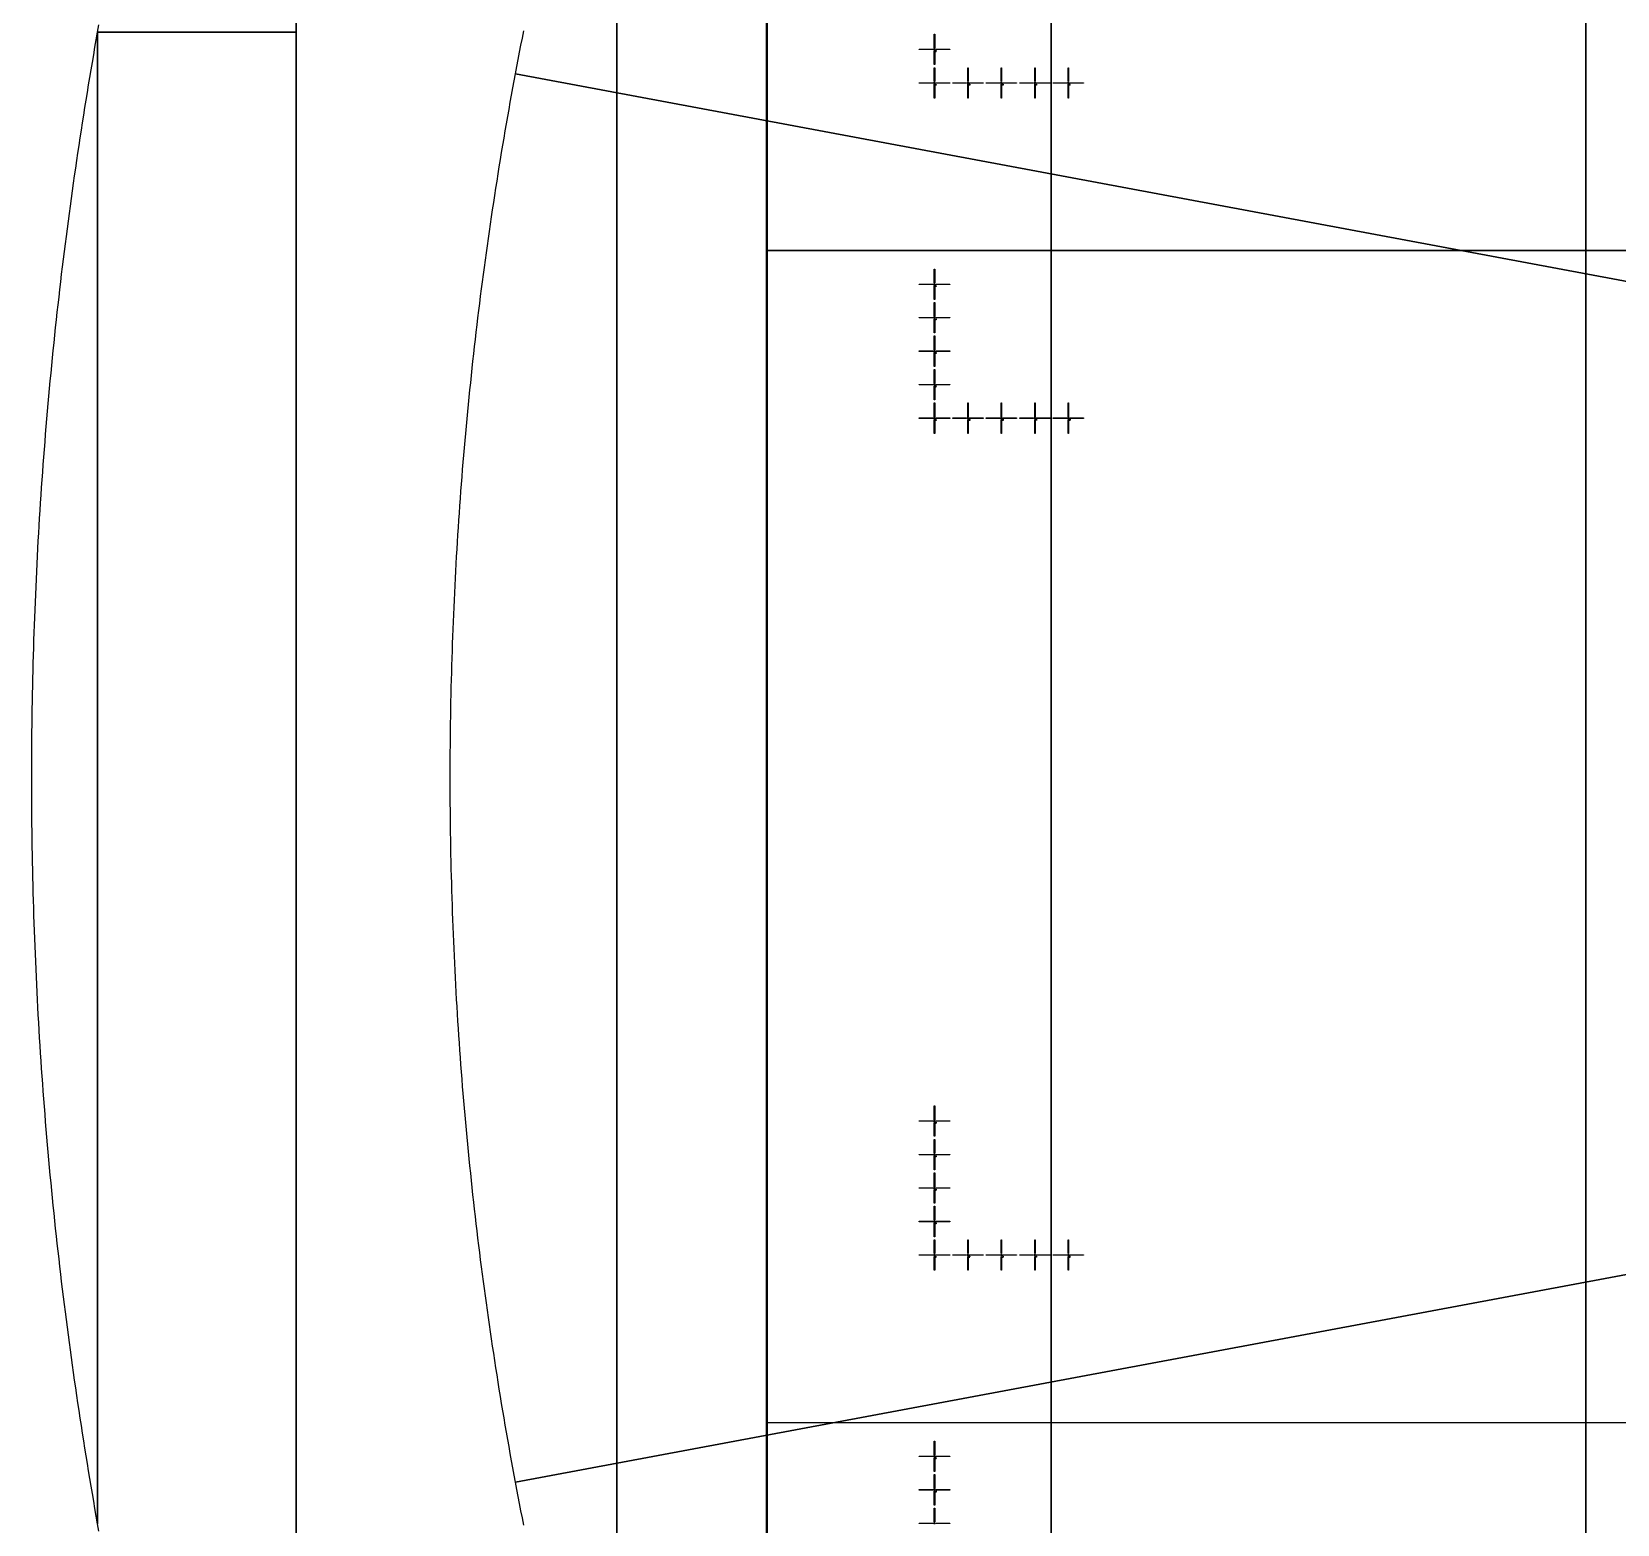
# Model space of a CAD drawing. Extents: x -25400 to 25400, y -24113 to 25400.
# Drawn here: x -25400 to -15929, y -4459 to 4459 of the extents above; entities that cross this region are included whole.
import ezdxf

# ---------------------------------------------------------------- set-up
doc = ezdxf.new("R2010")
doc.units = 0
for name, color, linetype in [('L0D0', 1, 'CONTINUOUS'), ('L1D0', 2, 'CONTINUOUS'), ('L3D0', 3, 'CONTINUOUS')]:
    doc.layers.add(name, color=color, linetype=linetype)

msp = doc.modelspace()

# ---------------------------------------------------------------- linework, layer by layer
at = {"layer": 'L0D0'}
for points in [[(-16115.797, 19632.653), (-16115.797, -19632.653)], [(-16115.797, -19632.653), (-16115.797, 19632.653)], [(-19309.859, 16501.193), (-19309.859, -16501.193)], [(-19309.859, -16501.193), (-19309.859, 16501.193)], [(-21905.071, 12857.988), (-21905.071, -12857.988)], [(-21717.725, -13171.956), (-21741.39, -13132.858), (-21764.985, -13093.718), (-21788.509, -13054.534), (-21811.963, -13015.309), (-21835.346, -12976.042), (-21858.659, -12936.732), (-21881.901, -12897.381), (-21905.071, -12857.988), (-21905.071, 12857.988)], [(-19469.972, 12055.297), (0, 0), (-22510.084, 4207.864), (-22502.068, 4250.522), (-22493.971, 4293.164), (-22485.794, 4335.791), (-22477.535, 4378.402), (-22469.196, 4420.998), (-22460.776, 4463.577)], [(-23820.952, 8816.023), (-23820.952, 4455.665), (-25006.14, 4455.665), (-24998.083, 4500.651)], [(-23820.952, -8816.023), (-23820.952, 8816.023)], [(-24998.083, -4500.651), (-25006.14, -4455.665), (-25006.14, 4455.665), (-23820.952, 4455.665), (-23820.952, -8816.023)], [(-22460.776, -4463.577), (-22469.196, -4420.998), (-22477.535, -4378.402), (-22485.794, -4335.791), (-22493.971, -4293.164), (-22502.068, -4250.522), (-22510.084, -4207.864), (0, 0)]]:
    msp.add_lwpolyline(points, dxfattribs=at)
for points in [[(-25006.14, -4455.665), (-25014.117, -4410.664), (-25022.013, -4365.648), (-25029.827, -4320.619), (-25037.561, -4275.576), (-25045.213, -4230.519), (-25052.785, -4185.448), (-25060.275, -4140.363), (-25067.684, -4095.265), (-25075.012, -4050.154), (-25082.259, -4005.03), (-25089.425, -3959.893), (-25096.509, -3914.743), (-25103.513, -3869.58), (-25110.435, -3824.405), (-25117.275, -3779.217), (-25124.035, -3734.018), (-25130.713, -3688.806), (-25137.309, -3643.582), (-25143.824, -3598.346), (-25150.258, -3553.099), (-25156.611, -3507.84), (-25162.882, -3462.57), (-25169.071, -3417.289), (-25175.179, -3371.996), (-25181.206, -3326.693), (-25187.151, -3281.379), (-25193.014, -3236.054), (-25198.796, -3190.719), (-25204.496, -3145.373), (-25210.115, -3100.017), (-25215.652, -3054.652), (-25221.107, -3009.276), (-25226.481, -2963.891), (-25231.773, -2918.496), (-25236.984, -2873.091), (-25242.112, -2827.677), (-25247.159, -2782.255), (-25252.125, -2736.823), (-25257.008, -2691.382), (-25261.81, -2645.932), (-25266.53, -2600.474), (-25271.168, -2555.008), (-25275.724, -2509.533), (-25280.199, -2464.05), (-25284.592, -2418.559), (-25288.902, -2373.061), (-25293.131, -2327.554), (-25297.278, -2282.041), (-25301.343, -2236.519), (-25305.327, -2190.991), (-25309.228, -2145.455), (-25313.047, -2099.913), (-25316.785, -2054.363), (-25320.44, -2008.807), (-25324.014, -1963.245), (-25327.505, -1917.676), (-25330.915, -1872.101), (-25334.242, -1826.52), (-25337.488, -1780.933), (-25340.651, -1735.34), (-25343.732, -1689.741), (-25346.732, -1644.137), (-25349.649, -1598.528), (-25352.484, -1552.914), (-25355.237, -1507.294), (-25357.908, -1461.67), (-25360.497, -1416.041), (-25363.004, -1370.407), (-25365.429, -1324.769), (-25367.772, -1279.127), (-25370.032, -1233.48), (-25372.21, -1187.83), (-25374.307, -1142.176), (-25376.321, -1096.518), (-25378.253, -1050.856), (-25380.102, -1005.191), (-25381.87, -959.523), (-25383.555, -913.851), (-25385.158, -868.177), (-25386.679, -822.5), (-25388.118, -776.82), (-25389.475, -731.138), (-25390.749, -685.453), (-25391.942, -639.766), (-25393.052, -594.077), (-25394.079, -548.387), (-25395.025, -502.694), (-25395.888, -457), (-25396.67, -411.304), (-25397.369, -365.607), (-25397.985, -319.909), (-25398.52, -274.209), (-25398.972, -228.509), (-25399.342, -182.808), (-25399.63, -137.107), (-25399.836, -91.405), (-25399.959, -45.702), (-25400, 0), (-25399.959, 45.702), (-25399.836, 91.405), (-25399.63, 137.107), (-25399.342, 182.808), (-25398.972, 228.509), (-25398.52, 274.209), (-25397.985, 319.909), (-25397.369, 365.607), (-25396.67, 411.304), (-25395.888, 457), (-25395.025, 502.694), (-25394.079, 548.387), (-25393.052, 594.077), (-25391.942, 639.766), (-25390.749, 685.453), (-25389.475, 731.138), (-25388.118, 776.82), (-25386.679, 822.5), (-25385.158, 868.177), (-25383.555, 913.851), (-25381.87, 959.523), (-25380.102, 1005.191), (-25378.253, 1050.856), (-25376.321, 1096.518), (-25374.307, 1142.176), (-25372.21, 1187.83), (-25370.032, 1233.48), (-25367.772, 1279.127), (-25365.429, 1324.769), (-25363.004, 1370.407), (-25360.497, 1416.041), (-25357.908, 1461.67), (-25355.237, 1507.294), (-25352.484, 1552.914), (-25349.649, 1598.528), (-25346.732, 1644.137), (-25343.732, 1689.741), (-25340.651, 1735.34), (-25337.488, 1780.933), (-25334.242, 1826.52), (-25330.915, 1872.101), (-25327.505, 1917.676), (-25324.014, 1963.245), (-25320.44, 2008.807), (-25316.785, 2054.363), (-25313.047, 2099.913), (-25309.228, 2145.455), (-25305.327, 2190.991), (-25301.343, 2236.519), (-25297.278, 2282.041), (-25293.131, 2327.554), (-25288.902, 2373.061), (-25284.592, 2418.559), (-25280.199, 2464.05), (-25275.724, 2509.533), (-25271.168, 2555.008), (-25266.53, 2600.474), (-25261.81, 2645.932), (-25257.008, 2691.382), (-25252.125, 2736.823), (-25247.159, 2782.255), (-25242.112, 2827.677), (-25236.984, 2873.091), (-25231.773, 2918.496), (-25226.481, 2963.891), (-25221.107, 3009.276), (-25215.652, 3054.652), (-25210.115, 3100.017), (-25204.496, 3145.373), (-25198.796, 3190.719), (-25193.014, 3236.054), (-25187.151, 3281.379), (-25181.206, 3326.693), (-25175.179, 3371.996), (-25169.071, 3417.289), (-25162.882, 3462.57), (-25156.611, 3507.84), (-25150.258, 3553.099), (-25143.824, 3598.346), (-25137.309, 3643.582), (-25130.713, 3688.806), (-25124.035, 3734.018), (-25117.275, 3779.217), (-25110.435, 3824.405), (-25103.513, 3869.58), (-25096.509, 3914.743), (-25089.425, 3959.893), (-25082.259, 4005.03), (-25075.012, 4050.154), (-25067.684, 4095.265), (-25060.275, 4140.363), (-25052.785, 4185.448), (-25045.213, 4230.519), (-25037.561, 4275.576), (-25029.827, 4320.619), (-25022.013, 4365.648), (-25014.117, 4410.664), (-25006.14, 4455.665)], [(-22510.084, -4207.864), (-22518.019, -4165.191), (-22525.873, -4122.504), (-22533.646, -4079.801), (-22541.339, -4037.084), (-22548.95, -3994.352), (-22556.48, -3951.606), (-22563.93, -3908.846), (-22571.298, -3866.072), (-22578.585, -3823.284), (-22585.791, -3780.482), (-22592.916, -3737.667), (-22599.96, -3694.838), (-22606.922, -3651.996), (-22613.803, -3609.14), (-22620.604, -3566.272), (-22627.322, -3523.391), (-22633.96, -3480.497), (-22640.516, -3437.591), (-22646.991, -3394.673), (-22653.384, -3351.742), (-22659.697, -3308.799), (-22665.927, -3265.845), (-22672.077, -3222.878), (-22678.144, -3179.9), (-22684.131, -3136.911), (-22690.036, -3093.91), (-22695.859, -3050.898), (-22701.601, -3007.876), (-22707.261, -2964.842), (-22712.84, -2921.798), (-22718.337, -2878.743), (-22723.753, -2835.678), (-22729.086, -2792.603), (-22734.339, -2749.518), (-22739.509, -2706.423), (-22744.598, -2663.318), (-22749.605, -2620.203), (-22754.531, -2577.08), (-22759.374, -2533.946), (-22764.136, -2490.804), (-22768.816, -2447.653), (-22773.415, -2404.493), (-22777.931, -2361.325), (-22782.366, -2318.148), (-22786.719, -2274.962), (-22790.99, -2231.769), (-22795.179, -2188.567), (-22799.286, -2145.358), (-22803.311, -2102.14), (-22807.255, -2058.916), (-22811.116, -2015.684), (-22814.896, -1972.444), (-22818.593, -1929.198), (-22822.209, -1885.945), (-22825.742, -1842.684), (-22829.194, -1799.418), (-22832.564, -1756.144), (-22835.851, -1712.865), (-22839.057, -1669.579), (-22842.18, -1626.288), (-22845.221, -1582.99), (-22848.181, -1539.687), (-22851.058, -1496.378), (-22853.853, -1453.064), (-22856.566, -1409.745), (-22859.197, -1366.42), (-22861.746, -1323.091), (-22864.213, -1279.757), (-22866.597, -1236.418), (-22868.9, -1193.075), (-22871.12, -1149.728), (-22873.258, -1106.376), (-22875.314, -1063.021), (-22877.288, -1019.662), (-22879.179, -976.299), (-22880.989, -932.932), (-22882.716, -889.562), (-22884.361, -846.189), (-22885.923, -802.813), (-22887.404, -759.434), (-22888.802, -716.053), (-22890.118, -672.668), (-22891.352, -629.282), (-22892.504, -585.893), (-22893.573, -542.502), (-22894.56, -499.109), (-22895.465, -455.714), (-22896.288, -412.318), (-22897.028, -368.92), (-22897.686, -325.521), (-22898.262, -282.12), (-22898.756, -238.719), (-22899.167, -195.317), (-22899.496, -151.914), (-22899.743, -108.51), (-22899.907, -65.106), (-22899.99, -21.702), (-22899.99, 21.702), (-22899.907, 65.106), (-22899.743, 108.51), (-22899.496, 151.914), (-22899.167, 195.317), (-22898.756, 238.719), (-22898.262, 282.12), (-22897.686, 325.521), (-22897.028, 368.92), (-22896.288, 412.318), (-22895.465, 455.714), (-22894.56, 499.109), (-22893.573, 542.502), (-22892.504, 585.893), (-22891.352, 629.282), (-22890.118, 672.668), (-22888.802, 716.053), (-22887.404, 759.434), (-22885.923, 802.813), (-22884.361, 846.189), (-22882.716, 889.562), (-22880.989, 932.932), (-22879.179, 976.299), (-22877.288, 1019.662), (-22875.314, 1063.021), (-22873.258, 1106.376), (-22871.12, 1149.728), (-22868.9, 1193.075), (-22866.597, 1236.418), (-22864.213, 1279.757), (-22861.746, 1323.091), (-22859.197, 1366.42), (-22856.566, 1409.745), (-22853.853, 1453.064), (-22851.058, 1496.378), (-22848.181, 1539.687), (-22845.221, 1582.99), (-22842.18, 1626.288), (-22839.057, 1669.579), (-22835.851, 1712.865), (-22832.564, 1756.144), (-22829.194, 1799.418), (-22825.742, 1842.684), (-22822.209, 1885.945), (-22818.593, 1929.198), (-22814.896, 1972.444), (-22811.116, 2015.684), (-22807.255, 2058.916), (-22803.311, 2102.14), (-22799.286, 2145.358), (-22795.179, 2188.567), (-22790.99, 2231.769), (-22786.719, 2274.962), (-22782.366, 2318.148), (-22777.931, 2361.325), (-22773.415, 2404.493), (-22768.816, 2447.653), (-22764.136, 2490.804), (-22759.374, 2533.946), (-22754.531, 2577.08), (-22749.605, 2620.203), (-22744.598, 2663.318), (-22739.509, 2706.423), (-22734.339, 2749.518), (-22729.086, 2792.603), (-22723.753, 2835.678), (-22718.337, 2878.743), (-22712.84, 2921.798), (-22707.261, 2964.842), (-22701.601, 3007.876), (-22695.859, 3050.898), (-22690.036, 3093.91), (-22684.131, 3136.911), (-22678.144, 3179.9), (-22672.077, 3222.878), (-22665.927, 3265.845), (-22659.697, 3308.799), (-22653.384, 3351.742), (-22646.991, 3394.673), (-22640.516, 3437.591), (-22633.96, 3480.497), (-22627.322, 3523.391), (-22620.604, 3566.272), (-22613.803, 3609.14), (-22606.922, 3651.996), (-22599.96, 3694.838), (-22592.916, 3737.667), (-22585.791, 3780.482), (-22578.585, 3823.284), (-22571.298, 3866.072), (-22563.93, 3908.846), (-22556.48, 3951.606), (-22548.95, 3994.352), (-22541.339, 4037.084), (-22533.646, 4079.801), (-22525.873, 4122.504), (-22518.019, 4165.191), (-22510.084, 4207.864), (0, 0)]]:
    msp.add_lwpolyline(points, close=True, dxfattribs=at)
at = {"layer": 'L1D0'}
for points in [[(-20007.7, 4347.85), (-20007.7, 4352.65), (-20012.5, 4352.65), (-20012.5, 4353.05), (-20007.7, 4353.05), (-20007.7, 4357.85), (-20007.3, 4357.85), (-20007.3, 4353.05), (-20002.5, 4353.05), (-20002.5, 4352.65), (-20007.3, 4352.65), (-20007.3, 4347.85)], [(-20008.75, 4360.85), (-20008.75, 4443.85), (-20006.25, 4443.85), (-20006.25, 4360.85)], [(-20098.5, 4351.6), (-20098.5, 4354.1), (-20015.5, 4354.1), (-20015.5, 4351.6)], [(-20008.75, 4261.85), (-20008.75, 4344.85), (-20006.25, 4344.85), (-20006.25, 4261.85)], [(-20001.5, 4344.072), (-20001.5, 4344.961), (-20000.611, 4344.961), (-20000.611, 4344.072)], [(-20001.5, 4339.628), (-20001.5, 4341.406), (-20000.611, 4341.406), (-20000.611, 4340.517), (-19997.056, 4340.517), (-19997.056, 4339.628)], [(-20000.611, 4344.961), (-20000.611, 4345.85), (-19997.944, 4345.85), (-19997.944, 4344.961)], [(-20000.611, 4341.406), (-20000.611, 4342.294), (-19998.833, 4342.294), (-19998.833, 4341.406)], [(-19999.5, 4351.6), (-19999.5, 4354.1), (-19916.5, 4354.1), (-19916.5, 4351.6)], [(-19998.833, 4342.294), (-19998.833, 4343.183), (-19997.944, 4343.183), (-19997.944, 4342.294)], [(-19997.944, 4343.183), (-19997.944, 4344.961), (-19997.056, 4344.961), (-19997.056, 4343.183)], [(-20008.75, 4160.85), (-20008.75, 4243.85), (-20006.25, 4243.85), (-20006.25, 4160.85)], [(-19808.75, 4160.85), (-19808.75, 4243.85), (-19806.25, 4243.85), (-19806.25, 4160.85)], [(-19608.75, 4160.85), (-19608.75, 4243.85), (-19606.25, 4243.85), (-19606.25, 4160.85)], [(-19408.75, 4160.85), (-19408.75, 4243.85), (-19406.25, 4243.85), (-19406.25, 4160.85)], [(-19208.75, 4160.85), (-19208.75, 4243.85), (-19206.25, 4243.85), (-19206.25, 4160.85)], [(-20098.5, 4151.6), (-20098.5, 4154.1), (-20015.5, 4154.1), (-20015.5, 4151.6)], [(-20007.7, 4147.85), (-20007.7, 4152.65), (-20012.5, 4152.65), (-20012.5, 4153.05), (-20007.7, 4153.05), (-20007.7, 4157.85), (-20007.3, 4157.85), (-20007.3, 4153.05), (-20002.5, 4153.05), (-20002.5, 4152.65), (-20007.3, 4152.65), (-20007.3, 4147.85)], [(-20008.75, 4061.85), (-20008.75, 4144.85), (-20006.25, 4144.85), (-20006.25, 4061.85)], [(-20000.611, 4139.628), (-20000.611, 4140.517), (-19999.722, 4140.517), (-19999.722, 4144.072), (-20000.611, 4144.072), (-20000.611, 4144.961), (-19999.722, 4144.961), (-19999.722, 4145.85), (-19998.833, 4145.85), (-19998.833, 4140.517), (-19997.944, 4140.517), (-19997.944, 4139.628)], [(-19999.5, 4151.6), (-19999.5, 4154.1), (-19916.5, 4154.1), (-19916.5, 4151.6)], [(-19898.5, 4151.6), (-19898.5, 4154.1), (-19815.5, 4154.1), (-19815.5, 4151.6)], [(-19807.7, 4147.85), (-19807.7, 4152.65), (-19812.5, 4152.65), (-19812.5, 4153.05), (-19807.7, 4153.05), (-19807.7, 4157.85), (-19807.3, 4157.85), (-19807.3, 4153.05), (-19802.5, 4153.05), (-19802.5, 4152.65), (-19807.3, 4152.65), (-19807.3, 4147.85)], [(-19808.75, 4061.85), (-19808.75, 4144.85), (-19806.25, 4144.85), (-19806.25, 4061.85)], [(-19801.5, 4144.072), (-19801.5, 4144.961), (-19800.611, 4144.961), (-19800.611, 4144.072)], [(-19801.5, 4139.628), (-19801.5, 4141.406), (-19800.611, 4141.406), (-19800.611, 4140.517), (-19797.056, 4140.517), (-19797.056, 4139.628)], [(-19800.611, 4144.961), (-19800.611, 4145.85), (-19797.944, 4145.85), (-19797.944, 4144.961)], [(-19800.611, 4141.406), (-19800.611, 4142.294), (-19798.833, 4142.294), (-19798.833, 4141.406)], [(-19799.5, 4151.6), (-19799.5, 4154.1), (-19716.5, 4154.1), (-19716.5, 4151.6)], [(-19798.833, 4142.294), (-19798.833, 4143.183), (-19797.944, 4143.183), (-19797.944, 4142.294)], [(-19797.944, 4143.183), (-19797.944, 4144.961), (-19797.056, 4144.961), (-19797.056, 4143.183)], [(-19698.5, 4151.6), (-19698.5, 4154.1), (-19615.5, 4154.1), (-19615.5, 4151.6)], [(-19607.7, 4147.85), (-19607.7, 4152.65), (-19612.5, 4152.65), (-19612.5, 4153.05), (-19607.7, 4153.05), (-19607.7, 4157.85), (-19607.3, 4157.85), (-19607.3, 4153.05), (-19602.5, 4153.05), (-19602.5, 4152.65), (-19607.3, 4152.65), (-19607.3, 4147.85)], [(-19608.75, 4061.85), (-19608.75, 4144.85), (-19606.25, 4144.85), (-19606.25, 4061.85)], [(-19601.5, 4144.961), (-19601.5, 4145.85), (-19597.944, 4145.85), (-19597.944, 4144.961)], [(-19601.5, 4139.628), (-19601.5, 4140.517), (-19597.944, 4140.517), (-19597.944, 4139.628)], [(-19600.611, 4142.294), (-19600.611, 4143.183), (-19597.944, 4143.183), (-19597.944, 4142.294)], [(-19599.5, 4151.6), (-19599.5, 4154.1), (-19516.5, 4154.1), (-19516.5, 4151.6)], [(-19597.944, 4143.183), (-19597.944, 4144.961), (-19597.056, 4144.961), (-19597.056, 4143.183)], [(-19597.944, 4140.517), (-19597.944, 4142.294), (-19597.056, 4142.294), (-19597.056, 4140.517)], [(-19498.5, 4151.6), (-19498.5, 4154.1), (-19415.5, 4154.1), (-19415.5, 4151.6)], [(-19407.7, 4147.85), (-19407.7, 4152.65), (-19412.5, 4152.65), (-19412.5, 4153.05), (-19407.7, 4153.05), (-19407.7, 4157.85), (-19407.3, 4157.85), (-19407.3, 4153.05), (-19402.5, 4153.05), (-19402.5, 4152.65), (-19407.3, 4152.65), (-19407.3, 4147.85)], [(-19408.75, 4061.85), (-19408.75, 4144.85), (-19406.25, 4144.85), (-19406.25, 4061.85)], [(-19398.833, 4139.628), (-19398.833, 4141.406), (-19401.5, 4141.406), (-19401.5, 4143.183), (-19400.611, 4143.183), (-19400.611, 4142.294), (-19398.833, 4142.294), (-19398.833, 4144.961), (-19399.722, 4144.961), (-19399.722, 4145.85), (-19397.944, 4145.85), (-19397.944, 4142.294), (-19397.056, 4142.294), (-19397.056, 4141.406), (-19397.944, 4141.406), (-19397.944, 4139.628)], [(-19400.611, 4143.183), (-19400.611, 4144.961), (-19399.722, 4144.961), (-19399.722, 4143.183)], [(-19399.5, 4151.6), (-19399.5, 4154.1), (-19316.5, 4154.1), (-19316.5, 4151.6)], [(-19298.5, 4151.6), (-19298.5, 4154.1), (-19215.5, 4154.1), (-19215.5, 4151.6)], [(-19207.7, 4147.85), (-19207.7, 4152.65), (-19212.5, 4152.65), (-19212.5, 4153.05), (-19207.7, 4153.05), (-19207.7, 4157.85), (-19207.3, 4157.85), (-19207.3, 4153.05), (-19202.5, 4153.05), (-19202.5, 4152.65), (-19207.3, 4152.65), (-19207.3, 4147.85)], [(-19208.75, 4061.85), (-19208.75, 4144.85), (-19206.25, 4144.85), (-19206.25, 4061.85)], [(-19201.5, 4142.294), (-19201.5, 4145.85), (-19197.056, 4145.85), (-19197.056, 4144.961), (-19200.611, 4144.961), (-19200.611, 4143.183), (-19197.944, 4143.183), (-19197.944, 4142.294)], [(-19201.5, 4139.628), (-19201.5, 4140.517), (-19197.944, 4140.517), (-19197.944, 4139.628)], [(-19199.5, 4151.6), (-19199.5, 4154.1), (-19116.5, 4154.1), (-19116.5, 4151.6)], [(-19197.944, 4140.517), (-19197.944, 4142.294), (-19197.056, 4142.294), (-19197.056, 4140.517)], [(-20008.75, 2957.85), (-20008.75, 3040.85), (-20006.25, 3040.85), (-20006.25, 2957.85)], [(-20098.5, 2948.6), (-20098.5, 2951.1), (-20015.5, 2951.1), (-20015.5, 2948.6)], [(-20007.7, 2944.85), (-20007.7, 2949.65), (-20012.5, 2949.65), (-20012.5, 2950.05), (-20007.7, 2950.05), (-20007.7, 2954.85), (-20007.3, 2954.85), (-20007.3, 2950.05), (-20002.5, 2950.05), (-20002.5, 2949.65), (-20007.3, 2949.65), (-20007.3, 2944.85)], [(-20008.75, 2858.85), (-20008.75, 2941.85), (-20006.25, 2941.85), (-20006.25, 2858.85)], [(-20001.5, 2939.294), (-20001.5, 2942.85), (-19997.056, 2942.85), (-19997.056, 2941.961), (-20000.611, 2941.961), (-20000.611, 2940.183), (-19997.944, 2940.183), (-19997.944, 2939.294)], [(-20001.5, 2936.628), (-20001.5, 2937.517), (-19997.944, 2937.517), (-19997.944, 2936.628)], [(-19999.5, 2948.6), (-19999.5, 2951.1), (-19916.5, 2951.1), (-19916.5, 2948.6)], [(-19997.944, 2937.517), (-19997.944, 2939.294), (-19997.056, 2939.294), (-19997.056, 2937.517)], [(-20098.5, 2748.6), (-20098.5, 2751.1), (-20015.5, 2751.1), (-20015.5, 2748.6)], [(-20007.7, 2744.85), (-20007.7, 2749.65), (-20012.5, 2749.65), (-20012.5, 2750.05), (-20007.7, 2750.05), (-20007.7, 2754.85), (-20007.3, 2754.85), (-20007.3, 2750.05), (-20002.5, 2750.05), (-20002.5, 2749.65), (-20007.3, 2749.65), (-20007.3, 2744.85)], [(-20008.75, 2757.85), (-20008.75, 2840.85), (-20006.25, 2840.85), (-20006.25, 2757.85)], [(-19999.5, 2748.6), (-19999.5, 2751.1), (-19916.5, 2751.1), (-19916.5, 2748.6)], [(-20008.75, 2658.85), (-20008.75, 2741.85), (-20006.25, 2741.85), (-20006.25, 2658.85)], [(-19998.833, 2736.628), (-19998.833, 2738.406), (-20001.5, 2738.406), (-20001.5, 2740.183), (-20000.611, 2740.183), (-20000.611, 2739.294), (-19998.833, 2739.294), (-19998.833, 2741.961), (-19999.722, 2741.961), (-19999.722, 2742.85), (-19997.944, 2742.85), (-19997.944, 2739.294), (-19997.056, 2739.294), (-19997.056, 2738.406), (-19997.944, 2738.406), (-19997.944, 2736.628)], [(-20000.611, 2740.183), (-20000.611, 2741.961), (-19999.722, 2741.961), (-19999.722, 2740.183)], [(-20008.75, 2557.85), (-20008.75, 2640.85), (-20006.25, 2640.85), (-20006.25, 2557.85)], [(-20098.5, 2548.6), (-20098.5, 2551.1), (-20015.5, 2551.1), (-20015.5, 2548.6)], [(-20007.7, 2544.85), (-20007.7, 2549.65), (-20012.5, 2549.65), (-20012.5, 2550.05), (-20007.7, 2550.05), (-20007.7, 2554.85), (-20007.3, 2554.85), (-20007.3, 2550.05), (-20002.5, 2550.05), (-20002.5, 2549.65), (-20007.3, 2549.65), (-20007.3, 2544.85)], [(-20008.75, 2458.85), (-20008.75, 2541.85), (-20006.25, 2541.85), (-20006.25, 2458.85)], [(-20001.5, 2541.961), (-20001.5, 2542.85), (-19997.944, 2542.85), (-19997.944, 2541.961)], [(-20001.5, 2536.628), (-20001.5, 2537.517), (-19997.944, 2537.517), (-19997.944, 2536.628)], [(-20000.611, 2539.294), (-20000.611, 2540.183), (-19997.944, 2540.183), (-19997.944, 2539.294)], [(-19999.5, 2548.6), (-19999.5, 2551.1), (-19916.5, 2551.1), (-19916.5, 2548.6)], [(-19997.944, 2540.183), (-19997.944, 2541.961), (-19997.056, 2541.961), (-19997.056, 2540.183)], [(-19997.944, 2537.517), (-19997.944, 2539.294), (-19997.056, 2539.294), (-19997.056, 2537.517)], [(-20008.75, 2357.85), (-20008.75, 2440.85), (-20006.25, 2440.85), (-20006.25, 2357.85)], [(-20098.5, 2348.6), (-20098.5, 2351.1), (-20015.5, 2351.1), (-20015.5, 2348.6)], [(-20007.7, 2344.85), (-20007.7, 2349.65), (-20012.5, 2349.65), (-20012.5, 2350.05), (-20007.7, 2350.05), (-20007.7, 2354.85), (-20007.3, 2354.85), (-20007.3, 2350.05), (-20002.5, 2350.05), (-20002.5, 2349.65), (-20007.3, 2349.65), (-20007.3, 2344.85)], [(-20008.75, 2258.85), (-20008.75, 2341.85), (-20006.25, 2341.85), (-20006.25, 2258.85)], [(-20001.5, 2341.072), (-20001.5, 2341.961), (-20000.611, 2341.961), (-20000.611, 2341.072)], [(-20001.5, 2336.628), (-20001.5, 2338.406), (-20000.611, 2338.406), (-20000.611, 2337.517), (-19997.056, 2337.517), (-19997.056, 2336.628)], [(-20000.611, 2341.961), (-20000.611, 2342.85), (-19997.944, 2342.85), (-19997.944, 2341.961)], [(-20000.611, 2338.406), (-20000.611, 2339.294), (-19998.833, 2339.294), (-19998.833, 2338.406)], [(-19999.5, 2348.6), (-19999.5, 2351.1), (-19916.5, 2351.1), (-19916.5, 2348.6)], [(-19998.833, 2339.294), (-19998.833, 2340.183), (-19997.944, 2340.183), (-19997.944, 2339.294)], [(-19997.944, 2340.183), (-19997.944, 2341.961), (-19997.056, 2341.961), (-19997.056, 2340.183)], [(-20008.75, 2157.85), (-20008.75, 2240.85), (-20006.25, 2240.85), (-20006.25, 2157.85)], [(-19808.75, 2157.85), (-19808.75, 2240.85), (-19806.25, 2240.85), (-19806.25, 2157.85)], [(-19608.75, 2157.85), (-19608.75, 2240.85), (-19606.25, 2240.85), (-19606.25, 2157.85)], [(-19408.75, 2157.85), (-19408.75, 2240.85), (-19406.25, 2240.85), (-19406.25, 2157.85)], [(-19208.75, 2157.85), (-19208.75, 2240.85), (-19206.25, 2240.85), (-19206.25, 2157.85)], [(-20098.5, 2148.6), (-20098.5, 2151.1), (-20015.5, 2151.1), (-20015.5, 2148.6)], [(-20007.7, 2144.85), (-20007.7, 2149.65), (-20012.5, 2149.65), (-20012.5, 2150.05), (-20007.7, 2150.05), (-20007.7, 2154.85), (-20007.3, 2154.85), (-20007.3, 2150.05), (-20002.5, 2150.05), (-20002.5, 2149.65), (-20007.3, 2149.65), (-20007.3, 2144.85)], [(-20008.75, 2058.85), (-20008.75, 2141.85), (-20006.25, 2141.85), (-20006.25, 2058.85)], [(-20000.611, 2136.628), (-20000.611, 2137.517), (-19999.722, 2137.517), (-19999.722, 2141.072), (-20000.611, 2141.072), (-20000.611, 2141.961), (-19999.722, 2141.961), (-19999.722, 2142.85), (-19998.833, 2142.85), (-19998.833, 2137.517), (-19997.944, 2137.517), (-19997.944, 2136.628)], [(-19999.5, 2148.6), (-19999.5, 2151.1), (-19916.5, 2151.1), (-19916.5, 2148.6)], [(-19898.5, 2148.6), (-19898.5, 2151.1), (-19815.5, 2151.1), (-19815.5, 2148.6)], [(-19807.7, 2144.85), (-19807.7, 2149.65), (-19812.5, 2149.65), (-19812.5, 2150.05), (-19807.7, 2150.05), (-19807.7, 2154.85), (-19807.3, 2154.85), (-19807.3, 2150.05), (-19802.5, 2150.05), (-19802.5, 2149.65), (-19807.3, 2149.65), (-19807.3, 2144.85)], [(-19808.75, 2058.85), (-19808.75, 2141.85), (-19806.25, 2141.85), (-19806.25, 2058.85)], [(-19801.5, 2141.072), (-19801.5, 2141.961), (-19800.611, 2141.961), (-19800.611, 2141.072)], [(-19801.5, 2136.628), (-19801.5, 2138.406), (-19800.611, 2138.406), (-19800.611, 2137.517), (-19797.056, 2137.517), (-19797.056, 2136.628)], [(-19800.611, 2141.961), (-19800.611, 2142.85), (-19797.944, 2142.85), (-19797.944, 2141.961)], [(-19800.611, 2138.406), (-19800.611, 2139.294), (-19798.833, 2139.294), (-19798.833, 2138.406)], [(-19799.5, 2148.6), (-19799.5, 2151.1), (-19716.5, 2151.1), (-19716.5, 2148.6)], [(-19798.833, 2139.294), (-19798.833, 2140.183), (-19797.944, 2140.183), (-19797.944, 2139.294)], [(-19797.944, 2140.183), (-19797.944, 2141.961), (-19797.056, 2141.961), (-19797.056, 2140.183)], [(-19698.5, 2148.6), (-19698.5, 2151.1), (-19615.5, 2151.1), (-19615.5, 2148.6)], [(-19607.7, 2144.85), (-19607.7, 2149.65), (-19612.5, 2149.65), (-19612.5, 2150.05), (-19607.7, 2150.05), (-19607.7, 2154.85), (-19607.3, 2154.85), (-19607.3, 2150.05), (-19602.5, 2150.05), (-19602.5, 2149.65), (-19607.3, 2149.65), (-19607.3, 2144.85)], [(-19608.75, 2058.85), (-19608.75, 2141.85), (-19606.25, 2141.85), (-19606.25, 2058.85)], [(-19601.5, 2141.961), (-19601.5, 2142.85), (-19597.944, 2142.85), (-19597.944, 2141.961)], [(-19601.5, 2136.628), (-19601.5, 2137.517), (-19597.944, 2137.517), (-19597.944, 2136.628)], [(-19600.611, 2139.294), (-19600.611, 2140.183), (-19597.944, 2140.183), (-19597.944, 2139.294)], [(-19599.5, 2148.6), (-19599.5, 2151.1), (-19516.5, 2151.1), (-19516.5, 2148.6)], [(-19597.944, 2140.183), (-19597.944, 2141.961), (-19597.056, 2141.961), (-19597.056, 2140.183)], [(-19597.944, 2137.517), (-19597.944, 2139.294), (-19597.056, 2139.294), (-19597.056, 2137.517)], [(-19498.5, 2148.6), (-19498.5, 2151.1), (-19415.5, 2151.1), (-19415.5, 2148.6)], [(-19407.7, 2144.85), (-19407.7, 2149.65), (-19412.5, 2149.65), (-19412.5, 2150.05), (-19407.7, 2150.05), (-19407.7, 2154.85), (-19407.3, 2154.85), (-19407.3, 2150.05), (-19402.5, 2150.05), (-19402.5, 2149.65), (-19407.3, 2149.65), (-19407.3, 2144.85)], [(-19408.75, 2058.85), (-19408.75, 2141.85), (-19406.25, 2141.85), (-19406.25, 2058.85)], [(-19398.833, 2136.628), (-19398.833, 2138.406), (-19401.5, 2138.406), (-19401.5, 2140.183), (-19400.611, 2140.183), (-19400.611, 2139.294), (-19398.833, 2139.294), (-19398.833, 2141.961), (-19399.722, 2141.961), (-19399.722, 2142.85), (-19397.944, 2142.85), (-19397.944, 2139.294), (-19397.056, 2139.294), (-19397.056, 2138.406), (-19397.944, 2138.406), (-19397.944, 2136.628)], [(-19400.611, 2140.183), (-19400.611, 2141.961), (-19399.722, 2141.961), (-19399.722, 2140.183)], [(-19399.5, 2148.6), (-19399.5, 2151.1), (-19316.5, 2151.1), (-19316.5, 2148.6)], [(-19298.5, 2148.6), (-19298.5, 2151.1), (-19215.5, 2151.1), (-19215.5, 2148.6)], [(-19207.7, 2144.85), (-19207.7, 2149.65), (-19212.5, 2149.65), (-19212.5, 2150.05), (-19207.7, 2150.05), (-19207.7, 2154.85), (-19207.3, 2154.85), (-19207.3, 2150.05), (-19202.5, 2150.05), (-19202.5, 2149.65), (-19207.3, 2149.65), (-19207.3, 2144.85)], [(-19208.75, 2058.85), (-19208.75, 2141.85), (-19206.25, 2141.85), (-19206.25, 2058.85)], [(-19201.5, 2139.294), (-19201.5, 2142.85), (-19197.056, 2142.85), (-19197.056, 2141.961), (-19200.611, 2141.961), (-19200.611, 2140.183), (-19197.944, 2140.183), (-19197.944, 2139.294)], [(-19201.5, 2136.628), (-19201.5, 2137.517), (-19197.944, 2137.517), (-19197.944, 2136.628)], [(-19199.5, 2148.6), (-19199.5, 2151.1), (-19116.5, 2151.1), (-19116.5, 2148.6)], [(-19197.944, 2137.517), (-19197.944, 2139.294), (-19197.056, 2139.294), (-19197.056, 2137.517)], [(-20008.75, -2042.15), (-20008.75, -1959.15), (-20006.25, -1959.15), (-20006.25, -2042.15)], [(-20098.5, -2051.4), (-20098.5, -2048.9), (-20015.5, -2048.9), (-20015.5, -2051.4)], [(-20007.7, -2055.15), (-20007.7, -2050.35), (-20012.5, -2050.35), (-20012.5, -2049.95), (-20007.7, -2049.95), (-20007.7, -2045.15), (-20007.3, -2045.15), (-20007.3, -2049.95), (-20002.5, -2049.95), (-20002.5, -2050.35), (-20007.3, -2050.35), (-20007.3, -2055.15)], [(-20008.75, -2141.15), (-20008.75, -2058.15), (-20006.25, -2058.15), (-20006.25, -2141.15)], [(-20001.5, -2060.706), (-20001.5, -2057.15), (-19997.056, -2057.15), (-19997.056, -2058.039), (-20000.611, -2058.039), (-20000.611, -2059.817), (-19997.944, -2059.817), (-19997.944, -2060.706)], [(-20001.5, -2063.372), (-20001.5, -2062.483), (-19997.944, -2062.483), (-19997.944, -2063.372)], [(-19999.5, -2051.4), (-19999.5, -2048.9), (-19916.5, -2048.9), (-19916.5, -2051.4)], [(-19997.944, -2062.483), (-19997.944, -2060.706), (-19997.056, -2060.706), (-19997.056, -2062.483)], [(-20008.75, -2242.15), (-20008.75, -2159.15), (-20006.25, -2159.15), (-20006.25, -2242.15)], [(-20098.5, -2251.4), (-20098.5, -2248.9), (-20015.5, -2248.9), (-20015.5, -2251.4)], [(-20007.7, -2255.15), (-20007.7, -2250.35), (-20012.5, -2250.35), (-20012.5, -2249.95), (-20007.7, -2249.95), (-20007.7, -2245.15), (-20007.3, -2245.15), (-20007.3, -2249.95), (-20002.5, -2249.95), (-20002.5, -2250.35), (-20007.3, -2250.35), (-20007.3, -2255.15)], [(-20008.75, -2341.15), (-20008.75, -2258.15), (-20006.25, -2258.15), (-20006.25, -2341.15)], [(-19998.833, -2263.372), (-19998.833, -2261.594), (-20001.5, -2261.594), (-20001.5, -2259.817), (-20000.611, -2259.817), (-20000.611, -2260.706), (-19998.833, -2260.706), (-19998.833, -2258.039), (-19999.722, -2258.039), (-19999.722, -2257.15), (-19997.944, -2257.15), (-19997.944, -2260.706), (-19997.056, -2260.706), (-19997.056, -2261.594), (-19997.944, -2261.594), (-19997.944, -2263.372)], [(-20000.611, -2259.817), (-20000.611, -2258.039), (-19999.722, -2258.039), (-19999.722, -2259.817)], [(-19999.5, -2251.4), (-19999.5, -2248.9), (-19916.5, -2248.9), (-19916.5, -2251.4)], [(-20008.75, -2442.15), (-20008.75, -2359.15), (-20006.25, -2359.15), (-20006.25, -2442.15)], [(-20098.5, -2451.4), (-20098.5, -2448.9), (-20015.5, -2448.9), (-20015.5, -2451.4)], [(-20007.7, -2455.15), (-20007.7, -2450.35), (-20012.5, -2450.35), (-20012.5, -2449.95), (-20007.7, -2449.95), (-20007.7, -2445.15), (-20007.3, -2445.15), (-20007.3, -2449.95), (-20002.5, -2449.95), (-20002.5, -2450.35), (-20007.3, -2450.35), (-20007.3, -2455.15)], [(-20008.75, -2541.15), (-20008.75, -2458.15), (-20006.25, -2458.15), (-20006.25, -2541.15)], [(-20001.5, -2458.039), (-20001.5, -2457.15), (-19997.944, -2457.15), (-19997.944, -2458.039)], [(-20001.5, -2463.372), (-20001.5, -2462.483), (-19997.944, -2462.483), (-19997.944, -2463.372)], [(-20000.611, -2460.706), (-20000.611, -2459.817), (-19997.944, -2459.817), (-19997.944, -2460.706)], [(-19999.5, -2451.4), (-19999.5, -2448.9), (-19916.5, -2448.9), (-19916.5, -2451.4)], [(-19997.944, -2459.817), (-19997.944, -2458.039), (-19997.056, -2458.039), (-19997.056, -2459.817)], [(-19997.944, -2462.483), (-19997.944, -2460.706), (-19997.056, -2460.706), (-19997.056, -2462.483)], [(-20098.5, -2651.4), (-20098.5, -2648.9), (-20015.5, -2648.9), (-20015.5, -2651.4)], [(-20007.7, -2655.15), (-20007.7, -2650.35), (-20012.5, -2650.35), (-20012.5, -2649.95), (-20007.7, -2649.95), (-20007.7, -2645.15), (-20007.3, -2645.15), (-20007.3, -2649.95), (-20002.5, -2649.95), (-20002.5, -2650.35), (-20007.3, -2650.35), (-20007.3, -2655.15)], [(-20008.75, -2642.15), (-20008.75, -2559.15), (-20006.25, -2559.15), (-20006.25, -2642.15)], [(-19999.5, -2651.4), (-19999.5, -2648.9), (-19916.5, -2648.9), (-19916.5, -2651.4)], [(-20008.75, -2741.15), (-20008.75, -2658.15), (-20006.25, -2658.15), (-20006.25, -2741.15)], [(-20001.5, -2658.928), (-20001.5, -2658.039), (-20000.611, -2658.039), (-20000.611, -2658.928)], [(-20001.5, -2663.372), (-20001.5, -2661.594), (-20000.611, -2661.594), (-20000.611, -2662.483), (-19997.056, -2662.483), (-19997.056, -2663.372)], [(-20000.611, -2658.039), (-20000.611, -2657.15), (-19997.944, -2657.15), (-19997.944, -2658.039)], [(-20000.611, -2661.594), (-20000.611, -2660.706), (-19998.833, -2660.706), (-19998.833, -2661.594)], [(-19998.833, -2660.706), (-19998.833, -2659.817), (-19997.944, -2659.817), (-19997.944, -2660.706)], [(-19997.944, -2659.817), (-19997.944, -2658.039), (-19997.056, -2658.039), (-19997.056, -2659.817)], [(-20008.75, -2842.15), (-20008.75, -2759.15), (-20006.25, -2759.15), (-20006.25, -2842.15)], [(-19808.75, -2842.15), (-19808.75, -2759.15), (-19806.25, -2759.15), (-19806.25, -2842.15)], [(-19608.75, -2842.15), (-19608.75, -2759.15), (-19606.25, -2759.15), (-19606.25, -2842.15)], [(-19408.75, -2842.15), (-19408.75, -2759.15), (-19406.25, -2759.15), (-19406.25, -2842.15)], [(-19208.75, -2842.15), (-19208.75, -2759.15), (-19206.25, -2759.15), (-19206.25, -2842.15)], [(-20098.5, -2851.4), (-20098.5, -2848.9), (-20015.5, -2848.9), (-20015.5, -2851.4)], [(-20007.7, -2855.15), (-20007.7, -2850.35), (-20012.5, -2850.35), (-20012.5, -2849.95), (-20007.7, -2849.95), (-20007.7, -2845.15), (-20007.3, -2845.15), (-20007.3, -2849.95), (-20002.5, -2849.95), (-20002.5, -2850.35), (-20007.3, -2850.35), (-20007.3, -2855.15)], [(-20008.75, -2941.15), (-20008.75, -2858.15), (-20006.25, -2858.15), (-20006.25, -2941.15)], [(-20000.611, -2863.372), (-20000.611, -2862.483), (-19999.722, -2862.483), (-19999.722, -2858.928), (-20000.611, -2858.928), (-20000.611, -2858.039), (-19999.722, -2858.039), (-19999.722, -2857.15), (-19998.833, -2857.15), (-19998.833, -2862.483), (-19997.944, -2862.483), (-19997.944, -2863.372)], [(-19999.5, -2851.4), (-19999.5, -2848.9), (-19916.5, -2848.9), (-19916.5, -2851.4)], [(-19898.5, -2851.4), (-19898.5, -2848.9), (-19815.5, -2848.9), (-19815.5, -2851.4)], [(-19807.7, -2855.15), (-19807.7, -2850.35), (-19812.5, -2850.35), (-19812.5, -2849.95), (-19807.7, -2849.95), (-19807.7, -2845.15), (-19807.3, -2845.15), (-19807.3, -2849.95), (-19802.5, -2849.95), (-19802.5, -2850.35), (-19807.3, -2850.35), (-19807.3, -2855.15)], [(-19808.75, -2941.15), (-19808.75, -2858.15), (-19806.25, -2858.15), (-19806.25, -2941.15)], [(-19801.5, -2858.928), (-19801.5, -2858.039), (-19800.611, -2858.039), (-19800.611, -2858.928)], [(-19801.5, -2863.372), (-19801.5, -2861.594), (-19800.611, -2861.594), (-19800.611, -2862.483), (-19797.056, -2862.483), (-19797.056, -2863.372)], [(-19800.611, -2858.039), (-19800.611, -2857.15), (-19797.944, -2857.15), (-19797.944, -2858.039)], [(-19800.611, -2861.594), (-19800.611, -2860.706), (-19798.833, -2860.706), (-19798.833, -2861.594)], [(-19799.5, -2851.4), (-19799.5, -2848.9), (-19716.5, -2848.9), (-19716.5, -2851.4)], [(-19798.833, -2860.706), (-19798.833, -2859.817), (-19797.944, -2859.817), (-19797.944, -2860.706)], [(-19797.944, -2859.817), (-19797.944, -2858.039), (-19797.056, -2858.039), (-19797.056, -2859.817)], [(-19698.5, -2851.4), (-19698.5, -2848.9), (-19615.5, -2848.9), (-19615.5, -2851.4)], [(-19607.7, -2855.15), (-19607.7, -2850.35), (-19612.5, -2850.35), (-19612.5, -2849.95), (-19607.7, -2849.95), (-19607.7, -2845.15), (-19607.3, -2845.15), (-19607.3, -2849.95), (-19602.5, -2849.95), (-19602.5, -2850.35), (-19607.3, -2850.35), (-19607.3, -2855.15)], [(-19608.75, -2941.15), (-19608.75, -2858.15), (-19606.25, -2858.15), (-19606.25, -2941.15)], [(-19601.5, -2858.039), (-19601.5, -2857.15), (-19597.944, -2857.15), (-19597.944, -2858.039)], [(-19601.5, -2863.372), (-19601.5, -2862.483), (-19597.944, -2862.483), (-19597.944, -2863.372)], [(-19600.611, -2860.706), (-19600.611, -2859.817), (-19597.944, -2859.817), (-19597.944, -2860.706)], [(-19599.5, -2851.4), (-19599.5, -2848.9), (-19516.5, -2848.9), (-19516.5, -2851.4)], [(-19597.944, -2859.817), (-19597.944, -2858.039), (-19597.056, -2858.039), (-19597.056, -2859.817)], [(-19597.944, -2862.483), (-19597.944, -2860.706), (-19597.056, -2860.706), (-19597.056, -2862.483)], [(-19498.5, -2851.4), (-19498.5, -2848.9), (-19415.5, -2848.9), (-19415.5, -2851.4)], [(-19407.7, -2855.15), (-19407.7, -2850.35), (-19412.5, -2850.35), (-19412.5, -2849.95), (-19407.7, -2849.95), (-19407.7, -2845.15), (-19407.3, -2845.15), (-19407.3, -2849.95), (-19402.5, -2849.95), (-19402.5, -2850.35), (-19407.3, -2850.35), (-19407.3, -2855.15)], [(-19408.75, -2941.15), (-19408.75, -2858.15), (-19406.25, -2858.15), (-19406.25, -2941.15)], [(-19398.833, -2863.372), (-19398.833, -2861.594), (-19401.5, -2861.594), (-19401.5, -2859.817), (-19400.611, -2859.817), (-19400.611, -2860.706), (-19398.833, -2860.706), (-19398.833, -2858.039), (-19399.722, -2858.039), (-19399.722, -2857.15), (-19397.944, -2857.15), (-19397.944, -2860.706), (-19397.056, -2860.706), (-19397.056, -2861.594), (-19397.944, -2861.594), (-19397.944, -2863.372)], [(-19400.611, -2859.817), (-19400.611, -2858.039), (-19399.722, -2858.039), (-19399.722, -2859.817)], [(-19399.5, -2851.4), (-19399.5, -2848.9), (-19316.5, -2848.9), (-19316.5, -2851.4)], [(-19298.5, -2851.4), (-19298.5, -2848.9), (-19215.5, -2848.9), (-19215.5, -2851.4)], [(-19207.7, -2855.15), (-19207.7, -2850.35), (-19212.5, -2850.35), (-19212.5, -2849.95), (-19207.7, -2849.95), (-19207.7, -2845.15), (-19207.3, -2845.15), (-19207.3, -2849.95), (-19202.5, -2849.95), (-19202.5, -2850.35), (-19207.3, -2850.35), (-19207.3, -2855.15)], [(-19208.75, -2941.15), (-19208.75, -2858.15), (-19206.25, -2858.15), (-19206.25, -2941.15)], [(-19201.5, -2860.706), (-19201.5, -2857.15), (-19197.056, -2857.15), (-19197.056, -2858.039), (-19200.611, -2858.039), (-19200.611, -2859.817), (-19197.944, -2859.817), (-19197.944, -2860.706)], [(-19201.5, -2863.372), (-19201.5, -2862.483), (-19197.944, -2862.483), (-19197.944, -2863.372)], [(-19199.5, -2851.4), (-19199.5, -2848.9), (-19116.5, -2848.9), (-19116.5, -2851.4)], [(-19197.944, -2862.483), (-19197.944, -2860.706), (-19197.056, -2860.706), (-19197.056, -2862.483)], [(-20008.75, -4045.15), (-20008.75, -3962.15), (-20006.25, -3962.15), (-20006.25, -4045.15)], [(-20098.5, -4054.4), (-20098.5, -4051.9), (-20015.5, -4051.9), (-20015.5, -4054.4)], [(-20007.7, -4058.15), (-20007.7, -4053.35), (-20012.5, -4053.35), (-20012.5, -4052.95), (-20007.7, -4052.95), (-20007.7, -4048.15), (-20007.3, -4048.15), (-20007.3, -4052.95), (-20002.5, -4052.95), (-20002.5, -4053.35), (-20007.3, -4053.35), (-20007.3, -4058.15)], [(-20008.75, -4144.15), (-20008.75, -4061.15), (-20006.25, -4061.15), (-20006.25, -4144.15)], [(-20001.5, -4063.706), (-20001.5, -4060.15), (-19997.056, -4060.15), (-19997.056, -4061.039), (-20000.611, -4061.039), (-20000.611, -4062.817), (-19997.944, -4062.817), (-19997.944, -4063.706)], [(-20001.5, -4066.372), (-20001.5, -4065.483), (-19997.944, -4065.483), (-19997.944, -4066.372)], [(-19999.5, -4054.4), (-19999.5, -4051.9), (-19916.5, -4051.9), (-19916.5, -4054.4)], [(-19997.944, -4065.483), (-19997.944, -4063.706), (-19997.056, -4063.706), (-19997.056, -4065.483)], [(-20008.75, -4245.15), (-20008.75, -4162.15), (-20006.25, -4162.15), (-20006.25, -4245.15)], [(-20098.5, -4254.4), (-20098.5, -4251.9), (-20015.5, -4251.9), (-20015.5, -4254.4)], [(-20007.7, -4258.15), (-20007.7, -4253.35), (-20012.5, -4253.35), (-20012.5, -4252.95), (-20007.7, -4252.95), (-20007.7, -4248.15), (-20007.3, -4248.15), (-20007.3, -4252.95), (-20002.5, -4252.95), (-20002.5, -4253.35), (-20007.3, -4253.35), (-20007.3, -4258.15)], [(-20008.75, -4344.15), (-20008.75, -4261.15), (-20006.25, -4261.15), (-20006.25, -4344.15)], [(-19998.833, -4266.372), (-19998.833, -4264.594), (-20001.5, -4264.594), (-20001.5, -4262.817), (-20000.611, -4262.817), (-20000.611, -4263.706), (-19998.833, -4263.706), (-19998.833, -4261.039), (-19999.722, -4261.039), (-19999.722, -4260.15), (-19997.944, -4260.15), (-19997.944, -4263.706), (-19997.056, -4263.706), (-19997.056, -4264.594), (-19997.944, -4264.594), (-19997.944, -4266.372)], [(-20000.611, -4262.817), (-20000.611, -4261.039), (-19999.722, -4261.039), (-19999.722, -4262.817)], [(-19999.5, -4254.4), (-19999.5, -4251.9), (-19916.5, -4251.9), (-19916.5, -4254.4)], [(-20007.7, -4458.15), (-20007.7, -4453.35), (-20012.5, -4453.35), (-20012.5, -4452.95), (-20007.7, -4452.95), (-20007.7, -4448.15), (-20007.3, -4448.15), (-20007.3, -4452.95), (-20002.5, -4452.95), (-20002.5, -4453.35), (-20007.3, -4453.35), (-20007.3, -4458.15)], [(-20008.75, -4445.15), (-20008.75, -4362.15), (-20006.25, -4362.15), (-20006.25, -4445.15)], [(-20098.5, -4454.4), (-20098.5, -4451.9), (-20015.5, -4451.9), (-20015.5, -4454.4)], [(-19999.5, -4454.4), (-19999.5, -4451.9), (-19916.5, -4451.9), (-19916.5, -4454.4)]]:
    msp.add_lwpolyline(points, close=True, dxfattribs=at)
at = {"layer": 'L3D0'}
for points in [[(-1.5, 10152.85), (-7001.5, 10152.85), (-7001.5, 3152.85), (-7004.5, 3152.85), (-7004.5, 10152.85), (-14004.5, 10152.85), (-14004.5, 3152.85), (-14007.5, 3152.85), (-14007.5, 10152.85), (-21007.5, 10152.85), (-21007.5, 3152.85), (-21010.5, 3152.85), (-21010.5, 10155.85), (-14007.5, 10155.85), (-14004.5, 10155.85), (-7004.5, 10155.85), (-7001.5, 10155.85), (-1.5, 10155.85)], [(-1.5, 3149.85), (-7001.5, 3149.85), (-7001.5, -3850.15), (-7004.5, -3850.15), (-7004.5, 3149.85), (-14004.5, 3149.85), (-14004.5, -3850.15), (-14007.5, -3850.15), (-14007.5, 3149.85), (-21007.5, 3149.85), (-21007.5, -3850.15), (-21010.5, -3850.15), (-21010.5, 3152.85), (-21007.5, 3152.85), (-14007.5, 3152.85), (-14004.5, 3152.85), (-7004.5, 3152.85), (-7001.5, 3152.85), (-1.5, 3152.85)], [(-1.5, -3853.15), (-7001.5, -3853.15), (-7001.5, -10853.15), (-7004.5, -10853.15), (-7004.5, -3853.15), (-14004.5, -3853.15), (-14004.5, -10853.15), (-14007.5, -10853.15), (-14007.5, -3853.15), (-21007.5, -3853.15), (-21007.5, -10853.15), (-21010.5, -10853.15), (-21010.5, -3850.15), (-21007.5, -3850.15), (-14007.5, -3850.15), (-14004.5, -3850.15), (-7004.5, -3850.15), (-7001.5, -3850.15), (-1.5, -3850.15)]]:
    msp.add_lwpolyline(points, dxfattribs=at)

doc.saveas('drawing.dxf')
